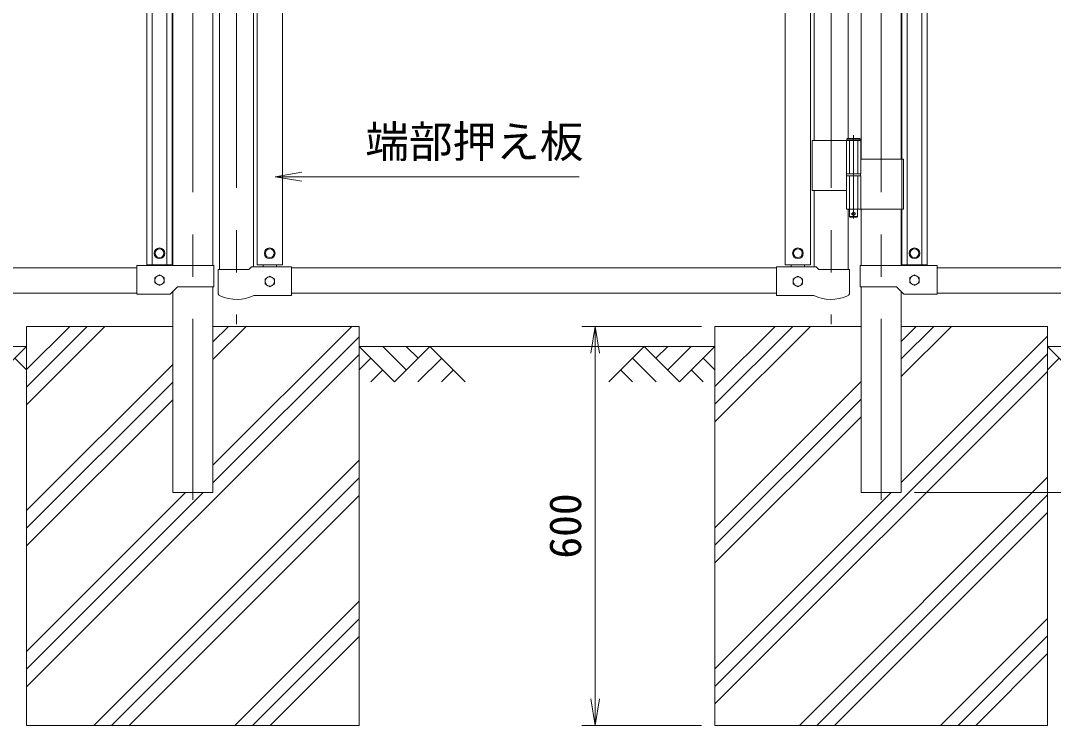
# Model space of a CAD drawing. Units: millimetres at full size; details may follow other scales. Extents: x -4200 to 4200, y -2970 to 2970.
# Drawn here: x -2878 to -1325, y -1139 to -79 of the extents above; entities that cross this region are included whole.
import ezdxf
from ezdxf.enums import TextEntityAlignment as Align

# ---------------------------------------------------------------- set-up
doc = ezdxf.new("R2010")
doc.units = ezdxf.units.MM
doc.header["$LTSCALE"] = 10
doc.linetypes.add('DASHED', pattern=[7.5, 6, -1.5])
doc.linetypes.add('USER1', pattern=[50.8, 31.75, -6.35, 6.35, -6.35])
for name, color, linetype, lineweight in [('0-1_D-STR-TXT', 7, 'Continuous', 13), ('0-2_D-STR1', 1, 'Continuous', 18), ('0-3_D-BMK', 2, 'USER1', 13), ('0-4_D-STR3', 3, 'Continuous', 13), ('0-5_D-DCR-HCH', 7, 'Continuous', 13), ('0-6_D-BGD', 7, 'Continuous', 18), ('0-7_D-STR4', 7, 'Continuous', 18), ('0-8_D-STR-DIM', 7, 'Continuous', 13), ('0-9_0', 7, 'Continuous', 18)]:
    doc.layers.add(name, color=color, linetype=linetype, lineweight=lineweight)
doc.styles.add('ＭＳ ゴシック', font='')
doc.styles.get('ＭＳ ゴシック').set_extended_font_data('MS Gothic')

# ---------------------------------------------------------------- blocks, each defined once
blk = doc.blocks.new('_Open')
at = {"layer": '0-9_0'}
blk.add_line((-10, 1.667), (0, 0), dxfattribs=at)
blk.add_lwpolyline([(-10, -1.667), (0, 0), (-10, 0)], dxfattribs=at)

msp = doc.modelspace()

# ---------------------------------------------------------------- linework, layer by layer
at = {"layer": '0-1_D-STR-TXT'}
msp.add_lwpolyline([(-2038.38, -313.43), (-2377.88, -313.43), (-2492.99, -313.43)], dxfattribs=at)
at = {"layer": '0-2_D-STR1'}
for p, q in [((-1614.3, 236.37), (-1614.3, -287.13)), ((-1553.8, 235.46), (-1553.8, -287.13)), ((-2649.3, 208.87), (-2649.3, -447.23)), ((-2588.8, 208.87), (-2588.8, -447.23)), ((-2578.8, 211.37), (-2578.8, -453.03)), ((-2528, 211.37), (-2528, -449.03)), ((-1684.6, 211.37), (-1684.6, -259.13)), ((-1633.8, 211.37), (-1633.8, -256.13)), ((-1684.6, -334.13), (-1684.6, -449.03)), ((-1633.8, -362.13), (-1633.8, -453.03)), ((-1614.3, -362.13), (-1614.3, -447.23)), ((-1553.8, -362.13), (-1553.8, -447.23)), ((-3119.05, -450.63), (-2703.05, -450.63)), ((-2470.9, -450.63), (-1741.7, -450.63)), ((-1084.05, -450.63), (-1500.05, -450.63)), ((-2588.8, -479.23), (-2588.8, -788.63)), ((-1614.3, -479.23), (-1614.3, -788.63)), ((-3119.05, -488.63), (-2703.05, -488.63)), ((-2649.3, -486.37), (-2649.3, -788.63)), ((-2470.9, -488.63), (-1741.7, -488.63)), ((-1553.8, -486.37), (-1553.8, -788.63)), ((-1084.05, -488.63), (-1500.05, -488.63)), ((-2649.3, -788.63), (-2588.8, -788.63)), ((-1614.3, -788.63), (-1553.8, -788.63))]:
    msp.add_line(p, q, dxfattribs=at)
at = {"layer": '0-3_D-BMK'}
for p, q in [((-2619.05, 996.61), (-2619.05, -799.21)), ((-2553.4, 1003.1), (-2553.4, -535.29)), ((-1659.2, 1003.1), (-1659.2, -535.29)), ((-1584.05, 996.61), (-1584.05, -799.21)), ((-1625.64, -251.21), (-1625.64, -376.1)), ((-1629.26, -369.13), (-1622.01, -369.13))]:
    msp.add_line(p, q, dxfattribs=at)
at = {"layer": '0-4_D-STR3'}
for p, q in [((-2688.05, 918.87), (-2688.05, -446.13)), ((-1515.05, 918.87), (-1515.05, -446.13)), ((-1553.05, 234.71), (-1553.05, -446.13)), ((-1545.05, 226.99), (-1545.05, -446.13)), ((-1523.05, 226.37), (-1523.05, -446.13)), ((-2680.05, 216.37), (-2680.05, -446.13)), ((-2658.05, 216.99), (-2658.05, -446.13)), ((-2650.05, 208.87), (-2650.05, -446.13)), ((-2522.4, 211.37), (-2522.4, -446.13)), ((-2484.4, 208.87), (-2484.4, -446.13)), ((-1728.2, 208.87), (-1728.2, -446.13)), ((-1690.2, 211.37), (-1690.2, -446.13)), ((-1687.75, -259.13), (-1687.75, -334.13)), ((-1687.75, -259.13), (-1614.84, -259.13)), ((-1636.44, -259.13), (-1636.44, -309.13)), ((-1615.64, -257.13), (-1635.64, -257.13)), ((-1634.64, -256.13), (-1616.64, -256.13)), ((-1615.64, -257.13), (-1616.64, -256.13)), ((-1615.64, -257.13), (-1615.64, -259.13)), ((-1614.84, -259.13), (-1614.84, -309.13)), ((-1614.84, -287.13), (-1550.5, -287.13)), ((-1550.5, -287.13), (-1550.5, -362.13)), ((-1636.44, -309.13), (-1614.84, -309.13)), ((-1636.14, -309.13), (-1636.14, -312.13)), ((-1615.14, -309.13), (-1615.14, -312.13)), ((-1636.44, -312.13), (-1614.84, -312.13)), ((-1636.44, -312.13), (-1636.44, -362.13)), ((-1636.14, -312.13), (-1615.14, -312.13)), ((-1614.84, -312.13), (-1614.84, -362.13)), ((-1687.75, -334.13), (-1636.55, -334.13)), ((-1636.44, -362.13), (-1550.5, -362.13)), ((-1631.64, -362.13), (-1631.64, -373.13)), ((-1630.64, -374.13), (-1631.64, -373.13)), ((-1630.64, -374.13), (-1620.64, -374.13)), ((-1620.64, -374.13), (-1619.64, -373.13)), ((-2587.2, -447.23), (-2703.05, -447.23)), ((-2703.05, -447.23), (-2703.05, -490.23)), ((-2650.05, -446.13), (-2688.05, -446.13)), ((-2679.05, -447.23), (-2679.05, -446.13)), ((-2659.05, -447.23), (-2659.05, -446.13)), ((-2587.2, -447.23), (-2587.2, -479.23)), ((-2534.9, -453.03), (-2530.9, -449.03)), ((-2530.9, -449.03), (-2470.9, -449.03)), ((-2484.4, -446.13), (-2522.4, -446.13)), ((-2513.4, -449.03), (-2513.4, -446.13)), ((-2493.4, -449.03), (-2493.4, -446.13)), ((-2470.9, -492.03), (-2470.9, -449.03)), ((-1681.69, -449.03), (-1741.7, -449.03)), ((-1741.7, -492.03), (-1741.7, -449.03)), ((-1690.2, -446.13), (-1728.2, -446.13)), ((-1719.2, -449.03), (-1719.2, -446.13)), ((-1699.2, -449.03), (-1699.2, -446.13)), ((-1677.69, -453.03), (-1681.69, -449.03)), ((-1615.9, -447.23), (-1615.9, -479.23)), ((-1615.9, -447.23), (-1500.05, -447.23)), ((-1515.05, -446.13), (-1553.05, -446.13)), ((-1544.05, -447.23), (-1544.05, -446.13)), ((-1524.05, -447.23), (-1524.05, -446.13)), ((-1500.05, -447.23), (-1500.05, -490.23)), ((-2580.9, -453.03), (-2534.9, -453.03)), ((-2580.9, -488.22), (-2580.9, -453.03)), ((-1631.7, -453.03), (-1677.69, -453.03)), ((-1631.7, -488.22), (-1631.7, -453.03)), ((-2653.16, -490.23), (-2703.05, -490.23)), ((-2527.24, -492.03), (-2470.9, -492.03)), ((-1685.35, -492.03), (-1741.7, -492.03)), ((-1549.93, -490.23), (-1500.05, -490.23))]:
    msp.add_line(p, q, dxfattribs=at)
at = {"layer": '0-4_D-STR3', "linetype": 'DASHED'}
for p, q in [((-1631.94, -259.13), (-1631.94, -309.13)), ((-1619.34, -259.13), (-1619.34, -309.13)), ((-1631.94, -312.13), (-1631.94, -362.13)), ((-1619.34, -312.13), (-1619.34, -362.13))]:
    msp.add_line(p, q, dxfattribs=at)
at = {"layer": '0-4_D-STR3'}
for points in [[(-1634.64, -256.13), (-1635.64, -257.13), (-1635.64, -259.13)], [(-1619.64, -362.13), (-1619.64, -373.13), (-1631.64, -373.13)], [(-2587.2, -479.23), (-2642.16, -479.23), (-2653.16, -490.23)], [(-1615.9, -479.23), (-1560.93, -479.23), (-1549.93, -490.23)]]:
    msp.add_lwpolyline(points, dxfattribs=at)
for points in [[(-2669.05, -461.13), (-2662.03, -465.18), (-2662.03, -473.28), (-2669.05, -477.33), (-2676.06, -473.28), (-2676.06, -465.18)], [(-2503.4, -479.13), (-2510.41, -475.08), (-2510.41, -466.98), (-2503.4, -462.93), (-2496.38, -466.98), (-2496.38, -475.08)], [(-1709.2, -479.13), (-1702.18, -475.08), (-1702.18, -466.98), (-1709.2, -462.93), (-1716.21, -466.98), (-1716.21, -475.08)], [(-1534.05, -461.13), (-1541.06, -465.18), (-1541.06, -473.28), (-1534.05, -477.33), (-1527.03, -473.28), (-1527.03, -465.18)]]:
    msp.add_lwpolyline(points, close=True, dxfattribs=at)
for centre, radius in [((-1625.64, -369.13), 2.5), ((-2669.05, -428.63), 8), ((-2669.05, -428.63), 6.5), ((-2503.4, -428.63), 8), ((-2503.4, -428.63), 6.5), ((-1709.2, -428.63), 8), ((-1709.2, -428.63), 6.5), ((-1534.05, -428.63), 8), ((-1534.05, -428.63), 6.5), ((-2669.05, -469.23), 7.03), ((-2503.4, -471.03), 7.03), ((-1709.2, -471.03), 7.03), ((-1534.05, -469.23), 7.03)]:
    msp.add_circle(centre, radius, dxfattribs=at)
for centre, radius, start, end in [((-2575.9, -488.22), 5, 180, 245.85226), ((-2553.4, -438.03), 60, 245.85226, 295.84193), ((-1659.2, -438.03), 60, 244.15807, 294.14774), ((-1636.7, -488.22), 5, 294.14774, 0)]:
    msp.add_arc(centre, radius, start, end, dxfattribs=at)
at = {"layer": '0-5_D-DCR-HCH'}
for p, q in [((-2869.05, -656.57), (-2751.11, -538.63)), ((-2869.05, -630.05), (-2777.63, -538.63)), ((-2869.05, -603.54), (-2804.14, -538.63)), ((-2588.8, -588.45), (-2538.98, -538.63)), ((-2588.8, -561.93), (-2565.49, -538.63)), ((-2588.8, -747.55), (-2379.88, -538.63)), ((-1834.05, -682.23), (-1690.45, -538.63)), ((-1834.05, -655.71), (-1716.97, -538.63)), ((-1834.05, -629.2), (-1743.48, -538.63)), ((-1553.8, -614.11), (-1478.32, -538.63)), ((-1553.8, -587.59), (-1504.83, -538.63)), ((-1553.8, -561.08), (-1531.35, -538.63)), ((-2588.8, -774.07), (-2369.05, -554.32)), ((-1553.8, -773.21), (-1334.05, -553.46)), ((-2922.26, -621.84), (-2869.05, -568.63)), ((-2315.83, -621.84), (-2369.05, -568.63)), ((-2298.1, -604.11), (-2333.57, -568.63)), ((-2262.62, -568.63), (-2315.83, -621.84)), ((-2280.27, -586.46), (-2298.1, -568.63)), ((-2262.62, -568.63), (-2209.41, -621.84)), ((-1940.47, -568.63), (-1993.68, -621.84)), ((-1940.47, -568.63), (-1887.26, -621.84)), ((-1922.73, -586.37), (-1905, -568.63)), ((-1905, -604.11), (-1869.52, -568.63)), ((-1887.26, -621.84), (-1834.05, -568.63)), ((-1280.83, -621.84), (-1334.05, -568.63)), ((-2886.78, -586.37), (-2869.05, -604.03)), ((-2869.05, -1080.83), (-2369.05, -580.83)), ((-2351.31, -586.37), (-2369.05, -604.03)), ((-2244.88, -586.37), (-2280.52, -621.84)), ((-1958.21, -586.37), (-1922.57, -621.84)), ((-1851.78, -586.37), (-1834.05, -604.03)), ((-1834.05, -1079.98), (-1334.05, -579.98)), ((-1316.31, -586.37), (-1334.05, -604.03)), ((-2869.05, -815.67), (-2649.3, -595.92)), ((-2333.57, -604.11), (-2351.39, -621.84)), ((-2227.15, -604.11), (-2244.97, -621.84)), ((-1975.94, -604.11), (-1958.13, -621.84)), ((-1869.52, -604.11), (-1851.7, -621.84)), ((-1834.05, -1106.49), (-1334.05, -606.49)), ((-2869.05, -842.18), (-2649.3, -622.43)), ((-1834.05, -841.33), (-1614.3, -621.58)), ((-2869.05, -868.7), (-2649.3, -648.95)), ((-1834.05, -867.84), (-1614.3, -648.09)), ((-1834.05, -894.36), (-1614.3, -674.61)), ((-2767.75, -1138.63), (-2369.05, -739.93)), ((-2741.23, -1138.63), (-2369.05, -766.45)), ((-1707.09, -1138.63), (-1334.05, -765.59)), ((-2869.05, -1054.32), (-2603.36, -788.63)), ((-2869.05, -1027.8), (-2629.88, -788.63)), ((-1834.05, -1053.46), (-1569.22, -788.63)), ((-2714.71, -1138.63), (-2369.05, -792.97)), ((-1680.57, -1138.63), (-1334.05, -792.11)), ((-1654.05, -1138.63), (-1334.05, -818.63)), ((-2555.61, -1138.63), (-2369.05, -952.06)), ((-1494.95, -1138.63), (-1334.05, -977.72)), ((-2529.1, -1138.63), (-2369.05, -978.58)), ((-2502.58, -1138.63), (-2369.05, -1005.1)), ((-1468.44, -1138.63), (-1334.05, -1004.24)), ((-1441.92, -1138.63), (-1334.05, -1030.76))]:
    msp.add_line(p, q, dxfattribs=at)
at = {"layer": '0-6_D-BGD'}
for p, q in [((-3119.05, -568.63), (-2869.05, -568.63)), ((-2369.05, -568.63), (-1834.05, -568.63)), ((-1334.05, -568.63), (-1084.05, -568.63))]:
    msp.add_line(p, q, dxfattribs=at)
at = {"layer": '0-7_D-STR4'}
for p, q in [((-2869.05, -538.63), (-2869.05, -1138.63)), ((-2869.05, -538.63), (-2649.3, -538.63)), ((-2588.8, -538.63), (-2369.05, -538.63)), ((-2369.05, -538.63), (-2369.05, -1138.63)), ((-1834.05, -538.63), (-1834.05, -1138.63)), ((-1614.3, -538.63), (-1834.05, -538.63)), ((-1334.05, -538.63), (-1553.8, -538.63)), ((-1334.05, -538.63), (-1334.05, -1138.63)), ((-2869.05, -1138.63), (-2369.05, -1138.63)), ((-1834.05, -1138.63), (-1334.05, -1138.63))]:
    msp.add_line(p, q, dxfattribs=at)
at = {"layer": '0-8_D-STR-DIM'}
for p, q in [((-1854.05, -538.63), (-2034.05, -538.63)), ((-2014.05, -538.63), (-2014.05, -1138.63)), ((-1533.8, -788.63), (-524.05, -788.63)), ((-1533.8, -788.63), (-644.05, -788.63)), ((-1854.05, -1138.63), (-2034.05, -1138.63))]:
    msp.add_line(p, q, dxfattribs=at)

# ---------------------------------------------------------------- block references
at = {"layer": '0-1_D-STR-TXT', "xscale": 4, "yscale": 4, "rotation": 180}
msp.add_blockref('_Open', (-2494.99, -313.43), dxfattribs=at)
at = {"layer": '0-8_D-STR-DIM', "xscale": 4, "yscale": 4}
for p, rotation in [((-2014.05, -538.63), 90), ((-2014.05, -1138.63), 270)]:
    msp.add_blockref('_Open', p, dxfattribs=dict(at, rotation=rotation))

# ---------------------------------------------------------------- texts
at = {"layer": '0-1_D-STR-TXT', "style": 'ＭＳ ゴシック'}
msp.add_text('端部押え板', height=48.09, dxfattribs=at).set_placement((-2359.7, -299.2), align=Align.BOTTOM_LEFT)
at = {"layer": '0-8_D-STR-DIM', "style": 'ＭＳ ゴシック'}
msp.add_text('600', height=48.09, rotation=90, dxfattribs=at).set_placement((-2020.79, -887.9), align=Align.BOTTOM_LEFT)

doc.saveas('drawing.dxf')
